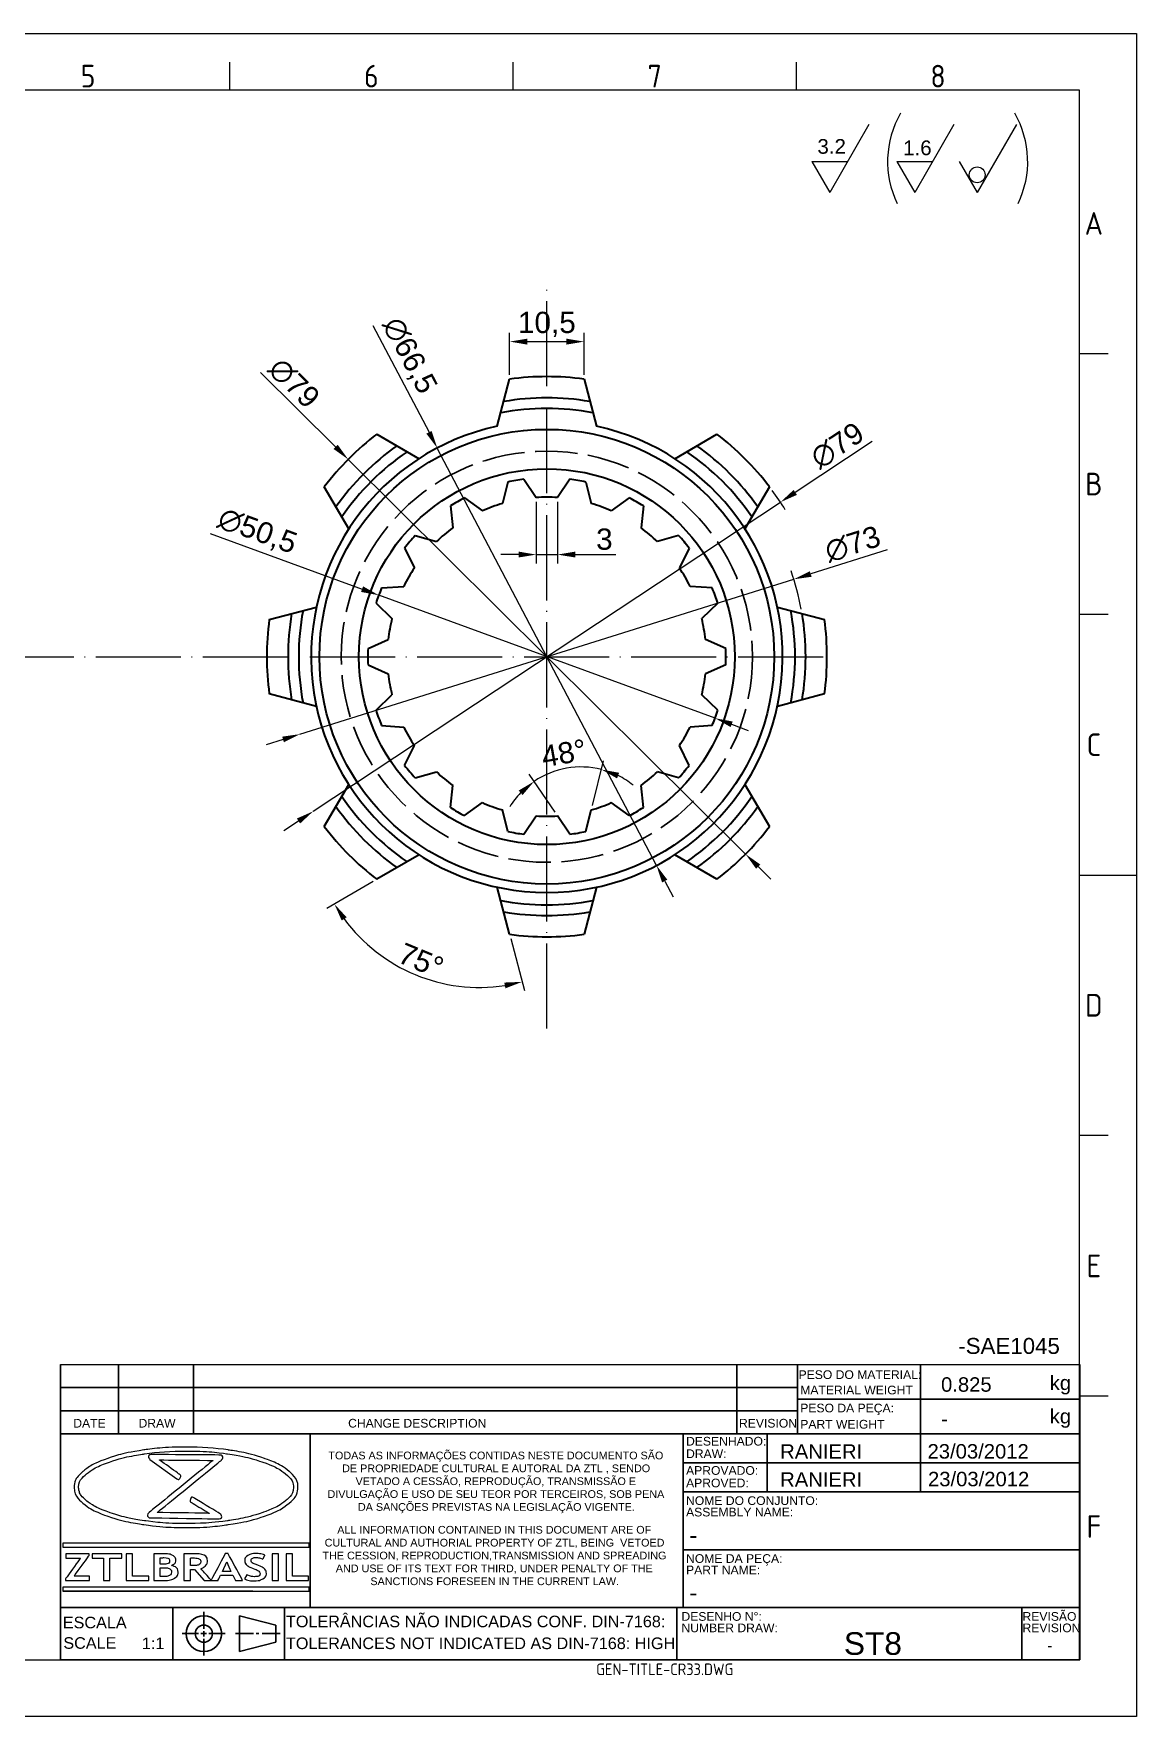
# Model space of a CAD drawing. Header units: millimetres. Extents: x 2490 to 2826, y 1138 to 1375.
# Drawn here: x 2670 to 2825.5, y 1138 to 1375.4 of the extents above; entities that cross this region are included whole.
import ezdxf
from ezdxf.enums import TextEntityAlignment as Align

# ---------------------------------------------------------------- set-up
doc = ezdxf.new("R2010")
doc.units = ezdxf.units.MM
for name, pattern in [('ACAD_ISO02W100', [15, 12, -3]), ('ACAD_ISO04W100', [30, 24, -3, 0, -3]), ('ACAD_ISO05W100', [33, 24, -3, 0, -3, 0, -3])]:
    doc.linetypes.add(name, pattern=pattern)
for name, color, linetype, lineweight in [('AM_0', 7, 'Continuous', 40), ('AM_4', 1, 'ACAD_ISO04W100', 25), ('AM_5', 3, 'Continuous', 25), ('AM_8', 40, 'ACAD_ISO02W100', 35), ('AM_BOR', 2, 'ACAD_ISO05W100', 35)]:
    doc.layers.add(name, color=color, linetype=linetype, lineweight=lineweight)
doc.layers.add('Camada 1', color=7, linetype='Continuous')
doc.styles.add('ACISOTS', font='isocp.shx', dxfattribs={"height": 1})
doc.styles.get("Standard").update_dxf_attribs({"font": 'arial.ttf'})
doc.dimstyles.new('ISO-25', dxfattribs={"dimtxt": 3, "dimasz": 2.5, "dimexe": 1.25, "dimexo": 0.625, "dimtad": 1, "dimtxsty": 'Standard', "dimcen": 2.5, "dimadec": 0, "dimazin": 0, "dimtfac": 1, "dimtmove": 0, "dimatfit": 3, "dimfxl": 1, "dimarcsym": 0})

# ---------------------------------------------------------------- blocks, each defined once
blk = doc.blocks.new('A3 ZTL')
for p, q in [((401.17, 280.82), (19.57, 280.82)), ((401.17, 9.78), (401.17, 280.82)), ((19.57, 9.78), (401.17, 9.78))]:
    blk.add_line(p, q)
at = {"layer": 'AM_BOR', "color": 135, "linetype": 'Continuous', "lineweight": 25}
for p, q in [((0, 290.61), (410.96, 290.61)), ((410.96, 290.61), (410.96, 0)), ((410.96, 0), (0, 0))]:
    blk.add_line(p, q, dxfattribs=at)
at = {"layer": 'AM_BOR', "color": 135, "lineweight": 25}
for p, q in [((254.4, 280.82), (254.4, 285.71)), ((303.33, 280.82), (303.33, 285.71)), ((352.25, 280.82), (352.25, 285.71)), ((406.07, 235.32), (401.17, 235.32)), ((406.07, 190.31), (401.17, 190.31)), ((401.17, 145.3), (410.96, 145.3)), ((406.07, 100.29), (401.17, 100.29)), ((406.07, 55.28), (401.17, 55.28))]:
    blk.add_line(p, q, dxfattribs=at)
at = {"layer": 'AM_BOR', "color": 135, "lineweight": 25, "style": 'ACISOTS'}
for s, p in [('5', (229.94, 283.27)), ('6', (278.86, 283.27)), ('7', (327.79, 283.27)), ('8', (376.71, 283.27)), ('A', (403.62, 257.83)), ('B', (403.62, 212.82)), ('C', (403.62, 167.81)), ('D', (403.62, 122.8)), ('E', (403.62, 77.79)), ('F', (403.62, 32.78))]:
    blk.add_text(s, height=3.91, dxfattribs=at).set_placement(p, align=Align.MIDDLE)
blk = doc.blocks.new('*U14')
at = {"layer": 'AM_0'}
for p, q in [((-7, -3.5), (-5.25, 3.15)), ((5.25, 3.15), (7, -3.5))]:
    blk.add_line(p, q, dxfattribs=at)
for radius, start, end in [(39.5, 82.3621, 97.6379), (36.5, 80.4077, 99.5923), (35, 79.2916, 100.7084)]:
    blk.add_arc((0, -36), radius, start, end, dxfattribs=at)
blk = doc.blocks.new('*U15')
at = {"layer": 'AM_5', "color": 0, "linetype": 'ByBlock', "lineweight": -2, "transparency": 16777216}
blk.add_blockref('*U14', (3102.81, 1300.88), dxfattribs=at)
for p, rotation in [((3077.36, 1290.33), 45.00000000000001), ((3128.27, 1290.33), 315), ((3066.81, 1264.87), 90), ((3138.82, 1264.87), 269.9999999999999), ((3077.36, 1239.42), 135), ((3128.27, 1239.42), 225), ((3102.81, 1228.87), 180)]:
    blk.add_blockref('*U14', p, dxfattribs=dict(at, rotation=rotation))
blk = doc.blocks.new('*D22')
at = {"layer": 'AM_5', "color": 0, "lineweight": -2, "transparency": 16777216}
for p, q in [((2788.25, 1317.83), (2777.4, 1310.65)), ((2709.43, 1265.68), (2775.31, 1309.27)), ((2707.34, 1264.3), (2705.26, 1262.92))]:
    blk.add_line(p, q, dxfattribs=at)
blk.add_arc((2742.37, 1287.47), 39.5, 31.6761, 36.4556, dxfattribs=at)
at = {"layer": 'AM_5', "color": 0, "transparency": 16777216}
for points in [[(2777.17, 1311), (2777.63, 1310.3), (2775.31, 1309.27)], [(2707.11, 1264.65), (2707.57, 1263.95), (2709.43, 1265.68)]]:
    blk.add_solid(points, dxfattribs=at)
at = {"layer": 'Defpoints', "color": 0, "transparency": 16777216}
for p in [(2775.31, 1309.27), (2709.43, 1265.68)]:
    blk.add_point(p, dxfattribs=at)
at = {"layer": 'AM_5', "color": 0, "transparency": 16777216, "insert": (2783.34, 1317.26), "char_height": 3, "attachment_point": 5, "rotation": 33.4893}
blk.add_mtext('∅79', dxfattribs=at)
blk = doc.blocks.new('*D23')
at = {"layer": 'AM_5', "color": 0, "lineweight": -2, "transparency": 16777216}
for p, q in [((2790.38, 1302.53), (2779.58, 1299.15)), ((2707.55, 1276.55), (2777.2, 1298.4)), ((2705.16, 1275.8), (2702.77, 1275.05))]:
    blk.add_line(p, q, dxfattribs=at)
blk.add_arc((2742.37, 1287.47), 36.5, 10.5734, 19.3781, dxfattribs=at)
at = {"layer": 'AM_5', "color": 0, "transparency": 16777216}
for points in [[(2779.46, 1299.54), (2779.71, 1298.75), (2777.2, 1298.4)], [(2705.04, 1276.2), (2705.28, 1275.4), (2707.55, 1276.55)]]:
    blk.add_solid(points, dxfattribs=at)
at = {"layer": 'Defpoints', "color": 0, "transparency": 16777216}
for p in [(2777.2, 1298.4), (2707.55, 1276.55)]:
    blk.add_point(p, dxfattribs=at)
at = {"layer": 'AM_5', "color": 0, "transparency": 16777216, "insert": (2785.5, 1303.35), "char_height": 3, "attachment_point": 5, "rotation": 17.4159}
blk.add_mtext('∅73', dxfattribs=at)
blk = doc.blocks.new('*D35')
at = {"layer": 'AM_5', "color": 0, "lineweight": -2, "transparency": 16777216}
for p, q in [((2694.86, 1304.85), (2716.31, 1297)), ((2766.09, 1278.8), (2718.66, 1296.15)), ((2768.43, 1277.94), (2770.78, 1277.08))]:
    blk.add_line(p, q, dxfattribs=at)
at = {"layer": 'AM_5', "color": 0, "transparency": 16777216}
for points in [[(2716.45, 1297.4), (2716.17, 1296.61), (2718.66, 1296.15)], [(2768.58, 1278.33), (2768.29, 1277.55), (2766.09, 1278.8)]]:
    blk.add_solid(points, dxfattribs=at)
at = {"layer": 'Defpoints', "color": 0, "transparency": 16777216}
for p in [(2718.66, 1296.15), (2766.09, 1278.8)]:
    blk.add_point(p, dxfattribs=at)
at = {"layer": 'AM_5', "color": 0, "transparency": 16777216, "insert": (2701.5, 1305.06), "char_height": 3, "attachment_point": 5, "rotation": 339.914}
blk.add_mtext('∅50,5', dxfattribs=at)
blk = doc.blocks.new('*D36')
at = {"layer": 'AM_5', "color": 0, "lineweight": -2, "transparency": 16777216}
for p, q in [((2702, 1327.58), (2712.58, 1317.08)), ((2770.39, 1259.63), (2714.35, 1315.31)), ((2772.17, 1257.87), (2773.94, 1256.11))]:
    blk.add_line(p, q, dxfattribs=at)
at = {"layer": 'AM_5', "color": 0, "transparency": 16777216}
for points in [[(2712.87, 1317.37), (2712.28, 1316.78), (2714.35, 1315.31)], [(2772.46, 1258.17), (2771.87, 1257.58), (2770.39, 1259.63)]]:
    blk.add_solid(points, dxfattribs=at)
at = {"layer": 'Defpoints', "color": 0, "transparency": 16777216}
for p in [(2714.35, 1315.31), (2770.39, 1259.63)]:
    blk.add_point(p, dxfattribs=at)
at = {"layer": 'AM_5', "color": 0, "transparency": 16777216, "insert": (2706.71, 1326.06), "char_height": 3, "attachment_point": 5, "rotation": 315.1869}
blk.add_mtext('∅79', dxfattribs=at)
blk = doc.blocks.new('*D37')
at = {"layer": 'AM_5', "color": 0, "lineweight": -2, "transparency": 16777216}
for p, q in [((2717.84, 1334.2), (2725.75, 1319.13)), ((2757.83, 1258.04), (2726.91, 1316.91)), ((2758.99, 1255.82), (2760.16, 1253.61))]:
    blk.add_line(p, q, dxfattribs=at)
at = {"layer": 'AM_5', "color": 0, "transparency": 16777216}
for points in [[(2726.12, 1319.32), (2725.38, 1318.93), (2726.91, 1316.91)], [(2759.36, 1256.02), (2758.62, 1255.63), (2757.83, 1258.04)]]:
    blk.add_solid(points, dxfattribs=at)
at = {"layer": 'Defpoints', "color": 0, "transparency": 16777216}
for p in [(2726.91, 1316.91), (2757.83, 1258.04)]:
    blk.add_point(p, dxfattribs=at)
at = {"layer": 'AM_5', "color": 0, "transparency": 16777216, "insert": (2722.9, 1329.89), "char_height": 3, "attachment_point": 5, "rotation": 297.7048}
blk.add_mtext('∅66,5', dxfattribs=at)
blk = doc.blocks.new('*D38')
at = {"layer": 'AM_5', "color": 0, "lineweight": -2, "transparency": 16777216}
for p, q in [((2737.12, 1327.25), (2737.12, 1333.17)), ((2739.62, 1331.92), (2745.12, 1331.92)), ((2747.62, 1327.25), (2747.62, 1333.17))]:
    blk.add_line(p, q, dxfattribs=at)
at = {"layer": 'AM_5', "color": 0, "transparency": 16777216}
for points in [[(2739.62, 1332.34), (2739.62, 1331.5), (2737.12, 1331.92)], [(2745.12, 1332.34), (2745.12, 1331.5), (2747.62, 1331.92)]]:
    blk.add_solid(points, dxfattribs=at)
at = {"layer": 'Defpoints', "color": 0, "transparency": 16777216}
for p in [(2747.62, 1331.92), (2737.12, 1326.62), (2747.62, 1326.62)]:
    blk.add_point(p, dxfattribs=at)
at = {"layer": 'AM_5', "color": 0, "transparency": 16777216, "insert": (2742.37, 1334.35), "char_height": 3, "attachment_point": 5}
blk.add_mtext('10,5', dxfattribs=at)
blk = doc.blocks.new('*D39')
at = {"layer": 'AM_5', "color": 0, "lineweight": -2, "transparency": 16777216}
for p, q in [((2740.87, 1309.3), (2740.87, 1300.63)), ((2743.87, 1309.3), (2743.87, 1300.63)), ((2738.37, 1301.88), (2735.87, 1301.88)), ((2740.87, 1301.88), (2743.87, 1301.88)), ((2746.37, 1301.88), (2752.09, 1301.88))]:
    blk.add_line(p, q, dxfattribs=at)
at = {"layer": 'AM_5', "color": 0, "transparency": 16777216}
for points in [[(2738.37, 1302.3), (2738.37, 1301.47), (2740.87, 1301.88)], [(2746.37, 1302.3), (2746.37, 1301.47), (2743.87, 1301.88)]]:
    blk.add_solid(points, dxfattribs=at)
at = {"layer": 'Defpoints', "color": 0, "transparency": 16777216}
for p in [(2740.87, 1309.92), (2743.87, 1309.92), (2743.87, 1301.88)]:
    blk.add_point(p, dxfattribs=at)
at = {"layer": 'AM_5', "color": 0, "transparency": 16777216, "insert": (2750.48, 1304.04), "char_height": 3, "attachment_point": 5}
blk.add_mtext('3', dxfattribs=at)
blk = doc.blocks.new('*D40')
at = {"layer": 'AM_5', "color": 0, "lineweight": -2, "transparency": 16777216}
for p, q in [((2748.79, 1266.47), (2750.37, 1272.78)), ((2743.52, 1265.54), (2739.88, 1270.93))]:
    blk.add_line(p, q, dxfattribs=at)
for start, end in [(75.9543, 124.0457), (51.6677, 63.811), (136.189, 148.3323)]:
    blk.add_arc((2747.2, 1260.1), 11.82, start, end, dxfattribs=at)
at = {"layer": 'AM_5', "color": 0, "transparency": 16777216}
for points in [[(2738.4, 1268.6), (2738.94, 1267.96), (2740.58, 1269.89)], [(2752.27, 1270.31), (2752.56, 1271.1), (2750.07, 1271.56)]]:
    blk.add_solid(points, dxfattribs=at)
at = {"layer": 'Defpoints', "color": 0, "transparency": 16777216}
for p in [(2746.79, 1271.91), (2748.64, 1265.86), (2743.87, 1265.02), (2747.88, 1262.83), (2745.62, 1262.43)]:
    blk.add_point(p, dxfattribs=at)
at = {"layer": 'AM_5', "color": 0, "transparency": 16777216, "insert": (2744.77, 1273.86), "char_height": 3, "attachment_point": 5, "rotation": 10}
blk.add_mtext('48°', dxfattribs=at)
blk = doc.blocks.new('*D41')
at = {"layer": 'AM_5', "color": 0, "lineweight": -2, "transparency": 16777216}
for p, q in [((2717.86, 1255.76), (2711.33, 1251.95)), ((2737.28, 1247.72), (2739.21, 1240.41))]:
    blk.add_line(p, q, dxfattribs=at)
blk.add_arc((2732.86, 1264.51), 23.68, 216.2983, 278.7017, dxfattribs=at)
at = {"layer": 'AM_5', "color": 0, "transparency": 16777216}
for points in [[(2713.43, 1250.26), (2714.13, 1250.72), (2712.41, 1252.58)], [(2736.36, 1241.51), (2736.53, 1240.7), (2738.89, 1241.61)]]:
    blk.add_solid(points, dxfattribs=at)
at = {"layer": 'Defpoints', "color": 0, "transparency": 16777216}
for p in [(2724.34, 1259.54), (2718.4, 1256.08), (2735.37, 1254.97), (2737.12, 1248.32), (2719.31, 1245.1)]:
    blk.add_point(p, dxfattribs=at)
at = {"layer": 'AM_5', "color": 0, "transparency": 16777216, "insert": (2724.62, 1244.62), "char_height": 3, "attachment_point": 5, "rotation": 337.5}
blk.add_mtext('75°', dxfattribs=at)

msp = doc.modelspace()

# ---------------------------------------------------------------- linework, layer by layer
at = {"linetype": 'Continuous'}
msp.add_line((2673.768, 1187.653), (2817.516, 1187.653), dxfattribs=at)
at = {"layer": 'AM_0'}
for p, q in [((2736.862, 1312.115), (2736.104, 1309.083)), ((2739.122, 1312.514), (2740.872, 1309.924)), ((2745.622, 1312.514), (2743.872, 1309.924)), ((2747.882, 1312.115), (2748.641, 1309.083)), ((2728.767, 1308.744), (2729.091, 1305.635)), ((2730.754, 1309.892), (2733.284, 1308.057)), ((2753.99, 1309.892), (2751.46, 1308.057)), ((2755.978, 1308.744), (2755.654, 1305.635)), ((2723.787, 1304.566), (2726.793, 1303.707)), ((2760.957, 1304.566), (2757.952, 1303.707)), ((2722.312, 1302.808), (2723.68, 1299.998)), ((2762.433, 1302.808), (2761.065, 1299.998)), ((2719.062, 1297.179), (2722.18, 1297.4)), ((2765.683, 1297.179), (2762.565, 1297.4)), ((2718.277, 1295.022), (2720.524, 1292.849)), ((2766.468, 1295.022), (2764.221, 1292.849)), ((2717.148, 1288.621), (2720.003, 1289.895)), ((2767.596, 1288.621), (2764.742, 1289.895)), ((2717.148, 1286.326), (2720.003, 1285.052)), ((2767.596, 1286.326), (2764.742, 1285.052)), ((2718.277, 1279.925), (2720.524, 1282.098)), ((2766.468, 1279.925), (2764.221, 1282.098)), ((2719.062, 1277.768), (2722.18, 1277.548)), ((2765.683, 1277.768), (2762.565, 1277.548)), ((2722.312, 1272.139), (2723.68, 1274.95)), ((2762.433, 1272.139), (2761.065, 1274.95)), ((2723.787, 1270.381), (2726.793, 1271.24)), ((2760.957, 1270.381), (2757.952, 1271.24)), ((2728.767, 1266.203), (2729.091, 1269.312)), ((2755.978, 1266.203), (2755.654, 1269.312)), ((2730.754, 1265.055), (2733.284, 1266.891)), ((2736.862, 1262.832), (2736.104, 1265.865)), ((2747.882, 1262.832), (2748.641, 1265.865)), ((2753.99, 1265.055), (2751.46, 1266.891)), ((2739.122, 1262.434), (2740.872, 1265.024)), ((2745.622, 1262.434), (2743.872, 1265.024))]:
    msp.add_line(p, q, dxfattribs=at)
for radius in [32.071, 26.5]:
    msp.add_circle((2742.372, 1287.474), radius, dxfattribs=at)
for radius, start, end in [(33.25, 102.1532, 77.8468), (25.25, 97.39522, 102.60478), (25.25, 77.39522, 82.60478), (25.25, 117.39522, 122.60478), (22.5, 106.17745, 113.82255), (22.5, 86.17745, 93.82255), (22.5, 66.17745, 73.82255), (25.25, 57.39522, 62.60478), (22.5, 126.17745, 133.82255), (22.5, 46.17745, 53.82255), (25.25, 137.39522, 142.60478), (25.25, 37.39522, 42.60478), (22.5, 146.17745, 153.82255), (22.5, 26.17745, 33.82255), (25.25, 157.39522, 162.60478), (25.25, 17.39522, 22.60478), (22.5, 166.17745, 173.82255), (22.5, 6.17745, 13.82255), (25.25, 177.39522, 182.60478), (25.25, 357.39522, 2.60478), (22.5, 186.17745, 193.82255), (22.5, 346.17745, 353.82255), (25.25, 197.39522, 202.60478), (25.25, 337.39522, 342.60478), (22.5, 206.17745, 213.82255), (22.5, 326.17745, 333.82255), (25.25, 217.39522, 222.60478), (22.5, 226.17745, 233.82255), (22.5, 306.17745, 313.82255), (25.25, 317.39522, 322.60478), (25.25, 237.39522, 242.60478), (22.5, 246.17745, 253.82255), (22.5, 286.17745, 293.82255), (25.25, 297.39522, 302.60478), (25.25, 257.39522, 262.60478), (22.5, 266.17745, 273.82255), (25.25, 277.39522, 282.60478)]:
    msp.add_arc((2742.372, 1287.474), radius, start, end, dxfattribs=at)
at = {"layer": 'AM_4', "ltscale": 0.5}
for p, q in [((2742.372, 1235.026), (2742.372, 1339.921)), ((2542.856, 1287.474), (2782.048, 1287.474))]:
    msp.add_line(p, q, dxfattribs=at)
at = {"layer": 'AM_5'}
for p, q in [((2787.797, 1362.554), (2782.264, 1352.971)), ((2799.779, 1362.554), (2794.247, 1352.971)), ((2808.59, 1362.554), (2803.057, 1352.971)), ((2779.749, 1357.327), (2784.779, 1357.327)), ((2779.749, 1357.327), (2782.264, 1352.971)), ((2791.732, 1357.327), (2796.761, 1357.327)), ((2791.732, 1357.327), (2794.247, 1352.971)), ((2800.542, 1357.327), (2803.057, 1352.971))]:
    msp.add_line(p, q, dxfattribs=at)
msp.add_circle((2803.067, 1355.439), 1.115, dxfattribs=at)
for centre, start, end in [((2803.967, 1357.318), 149.81687, 205.95777), ((2796.645, 1357.318), 334.04223, 30.18313)]:
    msp.add_arc(centre, 13.544, start, end, dxfattribs=at)
at = {"layer": 'AM_8', "color": 0, "linetype": 'Continuous'}
for p, q in [((2673.768, 1187.653), (2673.768, 1145.999)), ((2681.935, 1187.653), (2681.935, 1177.852)), ((2692.553, 1187.653), (2692.553, 1177.852)), ((2769.15, 1187.653), (2769.15, 1177.852)), ((2777.697, 1177.852), (2777.697, 1187.653)), ((2795.055, 1187.653), (2795.055, 1182.753)), ((2817.516, 1145.999), (2817.516, 1187.653)), ((2777.697, 1184.386), (2673.768, 1184.386)), ((2777.697, 1182.753), (2817.516, 1182.753)), ((2795.055, 1182.753), (2795.055, 1177.852)), ((2673.768, 1181.119), (2777.697, 1181.119)), ((2673.768, 1177.852), (2760.343, 1177.852)), ((2709.008, 1177.852), (2709.008, 1153.35)), ((2760.343, 1177.852), (2817.516, 1177.852)), ((2761.59, 1177.852), (2761.59, 1162.334)), ((2773.45, 1177.852), (2773.45, 1169.685)), ((2795.055, 1177.852), (2795.055, 1169.685)), ((2761.59, 1173.768), (2817.516, 1173.768)), ((2761.59, 1169.685), (2817.516, 1169.685)), ((2761.59, 1162.334), (2761.59, 1153.35)), ((2761.59, 1161.517), (2817.516, 1161.517)), ((2674.125, 1155.646), (2700.882, 1155.646)), ((2760.343, 1153.35), (2673.768, 1153.35)), ((2710, 1153.35), (2673.768, 1153.35)), ((2689.641, 1153.35), (2689.641, 1145.999)), ((2693.993, 1152.76), (2693.993, 1150.336)), ((2704.146, 1150.886), (2699.008, 1152.188)), ((2699.008, 1152.188), (2699.008, 1147.16)), ((2705.369, 1153.35), (2705.369, 1145.999)), ((2760.343, 1153.35), (2809.348, 1153.35)), ((2760.683, 1145.999), (2760.683, 1153.35)), ((2817.516, 1153.35), (2809.348, 1153.35)), ((2809.348, 1153.35), (2809.348, 1145.999)), ((2690.922, 1149.674), (2693.227, 1149.674)), ((2693.577, 1149.674), (2694.389, 1149.674)), ((2693.993, 1150), (2693.993, 1149.276)), ((2693.993, 1148.951), (2693.993, 1146.588)), ((2694.701, 1149.674), (2696.992, 1149.674)), ((2698.448, 1149.674), (2700.975, 1149.674)), ((2701.363, 1149.674), (2701.77, 1149.674)), ((2702.24, 1149.674), (2704.742, 1149.674)), ((2704.146, 1150.886), (2704.146, 1148.463)), ((2704.146, 1148.463), (2699.008, 1147.16)), ((2673.768, 1145.999), (2817.516, 1145.999))]:
    msp.add_line(p, q, dxfattribs=at)
at = {"layer": 'AM_8', "ltscale": 0.5}
msp.add_circle((2742.372, 1287.474), 29, dxfattribs=at)
at = {"layer": 'AM_8', "color": 0, "linetype": 'Continuous'}
for radius in [2.514, 1.212]:
    msp.add_circle((2693.993, 1149.674), radius, dxfattribs=at)
at = {"layer": 'Camada 1'}
for points, knots in [([(2691.485, 1175.995), (2693.592, 1175.995), (2695.605, 1175.848), (2697.445, 1175.581), (2697.445, 1175.581), (2699.357, 1175.303), (2701.081, 1174.896), (2702.527, 1174.391), (2702.527, 1174.391), (2704.012, 1173.873), (2705.21, 1173.248), (2706.029, 1172.548), (2706.029, 1172.548), (2706.826, 1171.867), (2707.267, 1171.113), (2707.267, 1170.316), (2707.267, 1170.316), (2707.267, 1169.519), (2706.826, 1168.766), (2706.029, 1168.084), (2706.029, 1168.084), (2705.21, 1167.385), (2704.012, 1166.759), (2702.527, 1166.241), (2702.527, 1166.241), (2701.081, 1165.736), (2699.357, 1165.329), (2697.445, 1165.052), (2697.445, 1165.052), (2695.605, 1164.784), (2693.592, 1164.637), (2691.485, 1164.637), (2691.485, 1164.637), (2689.377, 1164.637), (2687.364, 1164.784), (2685.524, 1165.052), (2685.524, 1165.052), (2683.612, 1165.329), (2681.888, 1165.736), (2680.442, 1166.241), (2680.442, 1166.241), (2678.957, 1166.759), (2677.759, 1167.385), (2676.94, 1168.084), (2676.94, 1168.084), (2676.143, 1168.766), (2675.702, 1169.519), (2675.702, 1170.316), (2675.702, 1170.316), (2675.702, 1171.113), (2676.143, 1171.867), (2676.94, 1172.548), (2676.94, 1172.548), (2677.759, 1173.248), (2678.957, 1173.873), (2680.442, 1174.391), (2680.442, 1174.391), (2681.888, 1174.896), (2683.612, 1175.303), (2685.524, 1175.581), (2685.524, 1175.581), (2687.364, 1175.848), (2689.377, 1175.995), (2691.485, 1175.995)], [0, 0, 0, 0, 0.0588235, 0.0588235, 0.0588235, 0.0882353, 0.1176471, 0.1176471, 0.1176471, 0.1470588, 0.1764706, 0.1764706, 0.1764706, 0.2058824, 0.2352941, 0.2352941, 0.2352941, 0.2647059, 0.2941176, 0.2941176, 0.2941176, 0.3235294, 0.3529412, 0.3529412, 0.3529412, 0.3823529, 0.4117647, 0.4117647, 0.4117647, 0.4411765, 0.4705882, 0.4705882, 0.4705882, 0.5, 0.5294118, 0.5294118, 0.5294118, 0.5588235, 0.5882353, 0.5882353, 0.5882353, 0.6176471, 0.6470588, 0.6470588, 0.6470588, 0.6764706, 0.7058824, 0.7058824, 0.7058824, 0.7352941, 0.7647059, 0.7647059, 0.7647059, 0.7941176, 0.8235294, 0.8235294, 0.8235294, 0.8529412, 0.8823529, 0.8823529, 0.8823529, 0.9411765, 1, 1, 1, 1]), ([(2691.485, 1175.435), (2689.414, 1175.435), (2687.439, 1175.291), (2685.638, 1175.03), (2685.638, 1175.03), (2683.766, 1174.759), (2682.081, 1174.362), (2680.672, 1173.87), (2680.672, 1173.87), (2679.301, 1173.392), (2678.196, 1172.827), (2677.443, 1172.205), (2677.443, 1172.205), (2676.729, 1171.616), (2676.334, 1170.977), (2676.334, 1170.316), (2676.334, 1170.316), (2676.334, 1169.655), (2676.729, 1169.017), (2677.443, 1168.427), (2677.443, 1168.427), (2678.196, 1167.806), (2679.301, 1167.241), (2680.672, 1166.762), (2680.672, 1166.762), (2682.081, 1166.27), (2683.766, 1165.873), (2685.638, 1165.602), (2685.638, 1165.602), (2687.439, 1165.341), (2689.414, 1165.197), (2691.485, 1165.197), (2691.485, 1165.197), (2693.555, 1165.197), (2695.53, 1165.341), (2697.331, 1165.602), (2697.331, 1165.602), (2699.203, 1165.873), (2700.888, 1166.27), (2702.297, 1166.762), (2702.297, 1166.762), (2703.668, 1167.241), (2704.773, 1167.806), (2705.526, 1168.427), (2705.526, 1168.427), (2706.24, 1169.017), (2706.635, 1169.655), (2706.635, 1170.316), (2706.635, 1170.316), (2706.635, 1170.977), (2706.24, 1171.616), (2705.526, 1172.205), (2705.526, 1172.205), (2704.773, 1172.827), (2703.668, 1173.392), (2702.297, 1173.87), (2702.297, 1173.87), (2700.888, 1174.362), (2699.203, 1174.759), (2697.331, 1175.03), (2697.331, 1175.03), (2695.53, 1175.291), (2693.555, 1175.435), (2691.485, 1175.435)], [0, 0, 0, 0, 0.0588235, 0.0588235, 0.0588235, 0.0882353, 0.1176471, 0.1176471, 0.1176471, 0.1470588, 0.1764706, 0.1764706, 0.1764706, 0.2058824, 0.2352941, 0.2352941, 0.2352941, 0.2647059, 0.2941176, 0.2941176, 0.2941176, 0.3235294, 0.3529412, 0.3529412, 0.3529412, 0.3823529, 0.4117647, 0.4117647, 0.4117647, 0.4411765, 0.4705882, 0.4705882, 0.4705882, 0.5, 0.5294118, 0.5294118, 0.5294118, 0.5588235, 0.5882353, 0.5882353, 0.5882353, 0.6176471, 0.6470588, 0.6470588, 0.6470588, 0.6764706, 0.7058824, 0.7058824, 0.7058824, 0.7352941, 0.7647059, 0.7647059, 0.7647059, 0.7941176, 0.8235294, 0.8235294, 0.8235294, 0.8529412, 0.8823529, 0.8823529, 0.8823529, 0.9411765, 1, 1, 1, 1]), ([(2690.172, 1171.525), (2690.172, 1171.525), (2686.391, 1174.235), (2686.391, 1174.235), (2686.391, 1174.235), (2686.109, 1174.437), (2686.223, 1174.949), (2686.555, 1174.946), (2686.555, 1174.946), (2686.555, 1174.946), (2696.32, 1174.867), (2696.32, 1174.867), (2696.32, 1174.867), (2696.641, 1174.865), (2696.76, 1174.381), (2696.498, 1174.168), (2696.498, 1174.168), (2696.498, 1174.168), (2687.407, 1166.762), (2687.407, 1166.762), (2687.407, 1166.762), (2687.407, 1166.762), (2694.775, 1166.643), (2694.775, 1166.643), (2694.775, 1166.643), (2694.775, 1166.643), (2692.297, 1168.136), (2692.297, 1168.136), (2692.297, 1168.136), (2692.134, 1168.235), (2691.971, 1168.333), (2692.113, 1168.673), (2692.113, 1168.673), (2692.255, 1169.014), (2692.418, 1168.916), (2692.581, 1168.818), (2692.581, 1168.818), (2692.581, 1168.818), (2696.297, 1166.579), (2696.297, 1166.579), (2696.297, 1166.579), (2696.601, 1166.396), (2696.493, 1165.851), (2696.151, 1165.856), (2696.151, 1165.856), (2696.151, 1165.856), (2686.386, 1166.013), (2686.386, 1166.013), (2686.386, 1166.013), (2686.066, 1166.018), (2685.949, 1166.5), (2686.21, 1166.712), (2686.21, 1166.712), (2686.21, 1166.712), (2695.291, 1174.111), (2695.291, 1174.111), (2695.291, 1174.111), (2695.291, 1174.111), (2687.723, 1174.172), (2687.723, 1174.172), (2687.723, 1174.172), (2687.723, 1174.172), (2690.498, 1172.183), (2690.498, 1172.183), (2690.498, 1172.183), (2690.653, 1172.072), (2690.808, 1171.961), (2690.644, 1171.632), (2690.644, 1171.632), (2690.481, 1171.304), (2690.327, 1171.415), (2690.172, 1171.525)], [0, 0, 0, 0, 0.0526316, 0.0526316, 0.0526316, 0.0789474, 0.1052632, 0.1052632, 0.1052632, 0.1315789, 0.1578947, 0.1578947, 0.1578947, 0.1842105, 0.2105263, 0.2105263, 0.2105263, 0.2368421, 0.2631579, 0.2631579, 0.2631579, 0.2894737, 0.3157895, 0.3157895, 0.3157895, 0.3421053, 0.3684211, 0.3684211, 0.3684211, 0.3947368, 0.4210526, 0.4210526, 0.4210526, 0.4473684, 0.4736842, 0.4736842, 0.4736842, 0.5, 0.5263158, 0.5263158, 0.5263158, 0.5526316, 0.5789474, 0.5789474, 0.5789474, 0.6052632, 0.6315789, 0.6315789, 0.6315789, 0.6578947, 0.6842105, 0.6842105, 0.6842105, 0.7105263, 0.7368421, 0.7368421, 0.7368421, 0.7631579, 0.7894737, 0.7894737, 0.7894737, 0.8157895, 0.8421053, 0.8421053, 0.8421053, 0.8684211, 0.8947368, 0.8947368, 0.8947368, 0.9473684, 1, 1, 1, 1]), ([(2674.193, 1162.445), (2674.193, 1162.445), (2708.776, 1162.445), (2708.776, 1162.445), (2708.776, 1162.445), (2708.776, 1162.445), (2708.844, 1162.445), (2708.844, 1162.445), (2708.844, 1162.445), (2708.844, 1162.445), (2708.844, 1162.377), (2708.844, 1162.377), (2708.844, 1162.377), (2708.844, 1162.377), (2708.844, 1161.928), (2708.844, 1161.928), (2708.844, 1161.928), (2708.844, 1161.928), (2708.844, 1161.86), (2708.844, 1161.86), (2708.844, 1161.86), (2708.844, 1161.86), (2708.776, 1161.86), (2708.776, 1161.86), (2708.776, 1161.86), (2708.776, 1161.86), (2674.193, 1161.86), (2674.193, 1161.86), (2674.193, 1161.86), (2674.193, 1161.86), (2674.125, 1161.86), (2674.125, 1161.86), (2674.125, 1161.86), (2674.125, 1161.86), (2674.125, 1161.928), (2674.125, 1161.928), (2674.125, 1161.928), (2674.125, 1161.928), (2674.125, 1162.377), (2674.125, 1162.377), (2674.125, 1162.377), (2674.125, 1162.377), (2674.125, 1162.445), (2674.125, 1162.445), (2674.125, 1162.445), (2674.125, 1162.445), (2674.193, 1162.445), (2674.193, 1162.445)], [0, 0, 0, 0, 0.0769231, 0.0769231, 0.0769231, 0.1153846, 0.1538462, 0.1538462, 0.1538462, 0.1923077, 0.2307692, 0.2307692, 0.2307692, 0.2692308, 0.3076923, 0.3076923, 0.3076923, 0.3461538, 0.3846154, 0.3846154, 0.3846154, 0.4230769, 0.4615385, 0.4615385, 0.4615385, 0.5, 0.5384615, 0.5384615, 0.5384615, 0.5769231, 0.6153846, 0.6153846, 0.6153846, 0.6538462, 0.6923077, 0.6923077, 0.6923077, 0.7307692, 0.7692308, 0.7692308, 0.7692308, 0.8076923, 0.8461538, 0.8461538, 0.8461538, 0.9230769, 1, 1, 1, 1]), ([(2674.469, 1157.182), (2674.469, 1157.182), (2674.469, 1157.396), (2674.469, 1157.396), (2674.469, 1157.396), (2674.469, 1157.396), (2676.585, 1160.322), (2676.585, 1160.322), (2676.585, 1160.322), (2676.585, 1160.322), (2674.505, 1160.322), (2674.505, 1160.322), (2674.505, 1160.322), (2674.505, 1160.322), (2674.505, 1160.909), (2674.505, 1160.909), (2674.505, 1160.909), (2674.505, 1160.909), (2677.811, 1160.909), (2677.811, 1160.909), (2677.811, 1160.909), (2677.811, 1160.909), (2677.811, 1160.696), (2677.811, 1160.696), (2677.811, 1160.696), (2677.811, 1160.696), (2675.689, 1157.77), (2675.689, 1157.77), (2675.689, 1157.77), (2675.689, 1157.77), (2677.887, 1157.77), (2677.887, 1157.77), (2677.887, 1157.77), (2677.887, 1157.77), (2677.887, 1157.182), (2677.887, 1157.182), (2677.887, 1157.182), (2677.887, 1157.182), (2674.469, 1157.182), (2674.469, 1157.182)], [0, 0, 0, 0, 0.0909091, 0.0909091, 0.0909091, 0.1363636, 0.1818182, 0.1818182, 0.1818182, 0.2272727, 0.2727273, 0.2727273, 0.2727273, 0.3181818, 0.3636364, 0.3636364, 0.3636364, 0.4090909, 0.4545455, 0.4545455, 0.4545455, 0.5, 0.5454545, 0.5454545, 0.5454545, 0.5909091, 0.6363636, 0.6363636, 0.6363636, 0.6818182, 0.7272727, 0.7272727, 0.7272727, 0.7727273, 0.8181818, 0.8181818, 0.8181818, 0.9090909, 1, 1, 1, 1]), ([(2680.747, 1160.322), (2680.747, 1160.322), (2680.747, 1157.182), (2680.747, 1157.182), (2680.747, 1157.182), (2680.747, 1157.182), (2679.847, 1157.182), (2679.847, 1157.182), (2679.847, 1157.182), (2679.847, 1157.182), (2679.847, 1160.322), (2679.847, 1160.322), (2679.847, 1160.322), (2679.847, 1160.322), (2678.233, 1160.322), (2678.233, 1160.322), (2678.233, 1160.322), (2678.233, 1160.322), (2678.233, 1160.909), (2678.233, 1160.909), (2678.233, 1160.909), (2678.233, 1160.909), (2682.432, 1160.909), (2682.432, 1160.909), (2682.432, 1160.909), (2682.432, 1160.909), (2682.432, 1160.322), (2682.432, 1160.322), (2682.432, 1160.322), (2682.432, 1160.322), (2680.747, 1160.322), (2680.747, 1160.322)], [0, 0, 0, 0, 0.1111111, 0.1111111, 0.1111111, 0.1666667, 0.2222222, 0.2222222, 0.2222222, 0.2777778, 0.3333333, 0.3333333, 0.3333333, 0.3888889, 0.4444444, 0.4444444, 0.4444444, 0.5, 0.5555556, 0.5555556, 0.5555556, 0.6111111, 0.6666667, 0.6666667, 0.6666667, 0.7222222, 0.7777778, 0.7777778, 0.7777778, 0.8888889, 1, 1, 1, 1]), ([(2683.021, 1157.182), (2683.021, 1157.182), (2683.021, 1160.909), (2683.021, 1160.909), (2683.021, 1160.909), (2683.021, 1160.909), (2683.921, 1160.909), (2683.921, 1160.909), (2683.921, 1160.909), (2683.921, 1160.909), (2683.921, 1157.77), (2683.921, 1157.77), (2683.921, 1157.77), (2683.921, 1157.77), (2686.214, 1157.77), (2686.214, 1157.77), (2686.214, 1157.77), (2686.214, 1157.77), (2686.214, 1157.182), (2686.214, 1157.182), (2686.214, 1157.182), (2686.214, 1157.182), (2683.021, 1157.182), (2683.021, 1157.182)], [0, 0, 0, 0, 0.1428571, 0.1428571, 0.1428571, 0.2142857, 0.2857143, 0.2857143, 0.2857143, 0.3571429, 0.4285714, 0.4285714, 0.4285714, 0.5, 0.5714286, 0.5714286, 0.5714286, 0.6428571, 0.7142857, 0.7142857, 0.7142857, 0.8571429, 1, 1, 1, 1]), ([(2688.492, 1157.182), (2688.492, 1157.182), (2686.94, 1157.182), (2686.94, 1157.182), (2686.94, 1157.182), (2686.94, 1157.182), (2686.94, 1160.907), (2686.94, 1160.907), (2686.94, 1160.907), (2687.624, 1160.93), (2688.103, 1160.942), (2688.377, 1160.942), (2688.377, 1160.942), (2688.904, 1160.942), (2689.315, 1160.86), (2689.612, 1160.694), (2689.612, 1160.694), (2689.909, 1160.529), (2690.056, 1160.293), (2690.056, 1159.986), (2690.056, 1159.986), (2690.056, 1159.691), (2689.844, 1159.457), (2689.419, 1159.286), (2689.419, 1159.286), (2690.049, 1159.125), (2690.365, 1158.792), (2690.365, 1158.289), (2690.365, 1158.289), (2690.365, 1157.95), (2690.19, 1157.681), (2689.842, 1157.481), (2689.842, 1157.481), (2689.494, 1157.282), (2689.044, 1157.182), (2688.492, 1157.182)], [0, 0, 0, 0, 0.1, 0.1, 0.1, 0.15, 0.2, 0.2, 0.2, 0.25, 0.3, 0.3, 0.3, 0.35, 0.4, 0.4, 0.4, 0.45, 0.5, 0.5, 0.5, 0.55, 0.6, 0.6, 0.6, 0.65, 0.7, 0.7, 0.7, 0.75, 0.8, 0.8, 0.8, 0.9, 1, 1, 1, 1]), ([(2694.02, 1157.182), (2694.02, 1157.182), (2692.667, 1158.721), (2692.667, 1158.721), (2692.667, 1158.721), (2692.531, 1158.723), (2692.341, 1158.729), (2692.095, 1158.739), (2692.095, 1158.739), (2692.095, 1158.739), (2692.095, 1157.182), (2692.095, 1157.182), (2692.095, 1157.182), (2692.095, 1157.182), (2691.16, 1157.182), (2691.16, 1157.182), (2691.16, 1157.182), (2691.16, 1157.182), (2691.16, 1160.909), (2691.16, 1160.909), (2691.16, 1160.909), (2691.211, 1160.909), (2691.406, 1160.916), (2691.746, 1160.929), (2691.746, 1160.929), (2692.085, 1160.942), (2692.358, 1160.948), (2692.566, 1160.948), (2692.566, 1160.948), (2693.855, 1160.948), (2694.499, 1160.581), (2694.499, 1159.848), (2694.499, 1159.848), (2694.499, 1159.628), (2694.409, 1159.427), (2694.232, 1159.246), (2694.232, 1159.246), (2694.054, 1159.064), (2693.83, 1158.936), (2693.56, 1158.862), (2693.56, 1158.862), (2693.56, 1158.862), (2695.059, 1157.182), (2695.059, 1157.182), (2695.059, 1157.182), (2695.059, 1157.182), (2694.02, 1157.182), (2694.02, 1157.182)], [0, 0, 0, 0, 0.0769231, 0.0769231, 0.0769231, 0.1153846, 0.1538462, 0.1538462, 0.1538462, 0.1923077, 0.2307692, 0.2307692, 0.2307692, 0.2692308, 0.3076923, 0.3076923, 0.3076923, 0.3461538, 0.3846154, 0.3846154, 0.3846154, 0.4230769, 0.4615385, 0.4615385, 0.4615385, 0.5, 0.5384615, 0.5384615, 0.5384615, 0.5769231, 0.6153846, 0.6153846, 0.6153846, 0.6538462, 0.6923077, 0.6923077, 0.6923077, 0.7307692, 0.7692308, 0.7692308, 0.7692308, 0.8076923, 0.8461538, 0.8461538, 0.8461538, 0.9230769, 1, 1, 1, 1]), ([(2698.452, 1157.182), (2698.452, 1157.182), (2698.082, 1157.938), (2698.082, 1157.938), (2698.082, 1157.938), (2698.082, 1157.938), (2696.344, 1157.938), (2696.344, 1157.938), (2696.344, 1157.938), (2696.344, 1157.938), (2695.99, 1157.182), (2695.99, 1157.182), (2695.99, 1157.182), (2695.99, 1157.182), (2694.99, 1157.182), (2694.99, 1157.182), (2694.99, 1157.182), (2694.99, 1157.182), (2697.012, 1160.961), (2697.012, 1160.961), (2697.012, 1160.961), (2697.012, 1160.961), (2697.407, 1160.961), (2697.407, 1160.961), (2697.407, 1160.961), (2697.407, 1160.961), (2699.446, 1157.182), (2699.446, 1157.182), (2699.446, 1157.182), (2699.446, 1157.182), (2698.452, 1157.182), (2698.452, 1157.182)], [0, 0, 0, 0, 0.1111111, 0.1111111, 0.1111111, 0.1666667, 0.2222222, 0.2222222, 0.2222222, 0.2777778, 0.3333333, 0.3333333, 0.3333333, 0.3888889, 0.4444444, 0.4444444, 0.4444444, 0.5, 0.5555556, 0.5555556, 0.5555556, 0.6111111, 0.6666667, 0.6666667, 0.6666667, 0.7222222, 0.7777778, 0.7777778, 0.7777778, 0.8888889, 1, 1, 1, 1]), ([(2699.74, 1157.388), (2699.74, 1157.388), (2700.073, 1157.981), (2700.073, 1157.981), (2700.073, 1157.981), (2700.428, 1157.798), (2700.778, 1157.707), (2701.122, 1157.707), (2701.122, 1157.707), (2701.651, 1157.707), (2701.915, 1157.842), (2701.915, 1158.113), (2701.915, 1158.113), (2701.915, 1158.241), (2701.852, 1158.362), (2701.728, 1158.477), (2701.728, 1158.477), (2701.604, 1158.592), (2701.346, 1158.722), (2700.957, 1158.865), (2700.957, 1158.865), (2700.569, 1159.009), (2700.306, 1159.127), (2700.172, 1159.219), (2700.172, 1159.219), (2700.037, 1159.312), (2699.933, 1159.421), (2699.859, 1159.549), (2699.859, 1159.549), (2699.787, 1159.675), (2699.751, 1159.816), (2699.751, 1159.971), (2699.751, 1159.971), (2699.751, 1160.259), (2699.895, 1160.498), (2700.182, 1160.688), (2700.182, 1160.688), (2700.469, 1160.878), (2700.838, 1160.973), (2701.288, 1160.973), (2701.288, 1160.973), (2701.875, 1160.973), (2702.305, 1160.892), (2702.58, 1160.731), (2702.58, 1160.731), (2702.58, 1160.731), (2702.306, 1160.162), (2702.306, 1160.162), (2702.306, 1160.162), (2701.99, 1160.328), (2701.656, 1160.411), (2701.306, 1160.411), (2701.306, 1160.411), (2701.098, 1160.411), (2700.937, 1160.37), (2700.823, 1160.29), (2700.823, 1160.29), (2700.708, 1160.209), (2700.651, 1160.104), (2700.651, 1159.976), (2700.651, 1159.976), (2700.651, 1159.762), (2700.973, 1159.54), (2701.617, 1159.309), (2701.617, 1159.309), (2701.956, 1159.187), (2702.201, 1159.074), (2702.351, 1158.972), (2702.351, 1158.972), (2702.501, 1158.87), (2702.615, 1158.75), (2702.694, 1158.613), (2702.694, 1158.613), (2702.773, 1158.477), (2702.812, 1158.324), (2702.812, 1158.157), (2702.812, 1158.157), (2702.812, 1157.854), (2702.65, 1157.606), (2702.325, 1157.411), (2702.325, 1157.411), (2702.001, 1157.216), (2701.566, 1157.119), (2701.021, 1157.119), (2701.021, 1157.119), (2700.548, 1157.119), (2700.122, 1157.208), (2699.74, 1157.388)], [0, 0, 0, 0, 0.0434783, 0.0434783, 0.0434783, 0.0652174, 0.0869565, 0.0869565, 0.0869565, 0.1086957, 0.1304348, 0.1304348, 0.1304348, 0.1521739, 0.173913, 0.173913, 0.173913, 0.1956522, 0.2173913, 0.2173913, 0.2173913, 0.2391304, 0.2608696, 0.2608696, 0.2608696, 0.2826087, 0.3043478, 0.3043478, 0.3043478, 0.326087, 0.3478261, 0.3478261, 0.3478261, 0.3695652, 0.3913043, 0.3913043, 0.3913043, 0.4130435, 0.4347826, 0.4347826, 0.4347826, 0.4565217, 0.4782609, 0.4782609, 0.4782609, 0.5, 0.5217391, 0.5217391, 0.5217391, 0.5434783, 0.5652174, 0.5652174, 0.5652174, 0.5869565, 0.6086957, 0.6086957, 0.6086957, 0.6304348, 0.6521739, 0.6521739, 0.6521739, 0.673913, 0.6956522, 0.6956522, 0.6956522, 0.7173913, 0.7391304, 0.7391304, 0.7391304, 0.7608696, 0.7826087, 0.7826087, 0.7826087, 0.8043478, 0.826087, 0.826087, 0.826087, 0.8478261, 0.8695652, 0.8695652, 0.8695652, 0.8913043, 0.9130435, 0.9130435, 0.9130435, 0.9565217, 1, 1, 1, 1]), ([(2703.625, 1157.182), (2703.625, 1157.182), (2703.625, 1160.909), (2703.625, 1160.909), (2703.625, 1160.909), (2703.625, 1160.909), (2704.525, 1160.909), (2704.525, 1160.909), (2704.525, 1160.909), (2704.525, 1160.909), (2704.525, 1157.182), (2704.525, 1157.182), (2704.525, 1157.182), (2704.525, 1157.182), (2703.625, 1157.182), (2703.625, 1157.182)], [0, 0, 0, 0, 0.2, 0.2, 0.2, 0.3, 0.4, 0.4, 0.4, 0.5, 0.6, 0.6, 0.6, 0.8, 1, 1, 1, 1]), ([(2705.581, 1157.182), (2705.581, 1157.182), (2705.581, 1160.909), (2705.581, 1160.909), (2705.581, 1160.909), (2705.581, 1160.909), (2706.481, 1160.909), (2706.481, 1160.909), (2706.481, 1160.909), (2706.481, 1160.909), (2706.481, 1157.77), (2706.481, 1157.77), (2706.481, 1157.77), (2706.481, 1157.77), (2708.774, 1157.77), (2708.774, 1157.77), (2708.774, 1157.77), (2708.774, 1157.77), (2708.774, 1157.182), (2708.774, 1157.182), (2708.774, 1157.182), (2708.774, 1157.182), (2705.581, 1157.182), (2705.581, 1157.182)], [0, 0, 0, 0, 0.1428571, 0.1428571, 0.1428571, 0.2142857, 0.2857143, 0.2857143, 0.2857143, 0.3571429, 0.4285714, 0.4285714, 0.4285714, 0.5, 0.5714286, 0.5714286, 0.5714286, 0.6428571, 0.7142857, 0.7142857, 0.7142857, 0.8571429, 1, 1, 1, 1]), ([(2687.84, 1160.378), (2687.84, 1160.378), (2687.84, 1159.484), (2687.84, 1159.484), (2687.84, 1159.484), (2687.979, 1159.478), (2688.124, 1159.475), (2688.276, 1159.475), (2688.276, 1159.475), (2688.863, 1159.475), (2689.156, 1159.636), (2689.156, 1159.96), (2689.156, 1159.96), (2689.156, 1160.247), (2688.89, 1160.39), (2688.357, 1160.39), (2688.357, 1160.39), (2688.216, 1160.39), (2688.044, 1160.386), (2687.84, 1160.378)], [0, 0, 0, 0, 0.1666667, 0.1666667, 0.1666667, 0.25, 0.3333333, 0.3333333, 0.3333333, 0.4166667, 0.5, 0.5, 0.5, 0.5833333, 0.6666667, 0.6666667, 0.6666667, 0.8333333, 1, 1, 1, 1]), ([(2687.84, 1158.969), (2687.84, 1158.969), (2687.84, 1157.737), (2687.84, 1157.737), (2687.84, 1157.737), (2688.022, 1157.725), (2688.17, 1157.719), (2688.284, 1157.719), (2688.284, 1157.719), (2688.685, 1157.719), (2688.977, 1157.769), (2689.158, 1157.869), (2689.158, 1157.869), (2689.339, 1157.969), (2689.43, 1158.136), (2689.43, 1158.368), (2689.43, 1158.368), (2689.43, 1158.58), (2689.346, 1158.734), (2689.177, 1158.83), (2689.177, 1158.83), (2689.008, 1158.928), (2688.714, 1158.975), (2688.294, 1158.975), (2688.294, 1158.975), (2688.207, 1158.975), (2688.055, 1158.974), (2687.84, 1158.969)], [0, 0, 0, 0, 0.125, 0.125, 0.125, 0.1875, 0.25, 0.25, 0.25, 0.3125, 0.375, 0.375, 0.375, 0.4375, 0.5, 0.5, 0.5, 0.5625, 0.625, 0.625, 0.625, 0.6875, 0.75, 0.75, 0.75, 0.875, 1, 1, 1, 1]), ([(2692.095, 1160.335), (2692.095, 1160.335), (2692.095, 1159.299), (2692.095, 1159.299), (2692.095, 1159.299), (2692.262, 1159.289), (2692.389, 1159.284), (2692.477, 1159.284), (2692.477, 1159.284), (2692.852, 1159.284), (2693.128, 1159.323), (2693.302, 1159.401), (2693.302, 1159.401), (2693.476, 1159.479), (2693.564, 1159.63), (2693.564, 1159.856), (2693.564, 1159.856), (2693.564, 1160.039), (2693.471, 1160.168), (2693.283, 1160.24), (2693.283, 1160.24), (2693.096, 1160.313), (2692.802, 1160.349), (2692.4, 1160.349), (2692.4, 1160.349), (2692.303, 1160.349), (2692.201, 1160.345), (2692.095, 1160.335)], [0, 0, 0, 0, 0.125, 0.125, 0.125, 0.1875, 0.25, 0.25, 0.25, 0.3125, 0.375, 0.375, 0.375, 0.4375, 0.5, 0.5, 0.5, 0.5625, 0.625, 0.625, 0.625, 0.6875, 0.75, 0.75, 0.75, 0.875, 1, 1, 1, 1]), ([(2697.21, 1159.821), (2697.21, 1159.821), (2696.6, 1158.444), (2696.6, 1158.444), (2696.6, 1158.444), (2696.6, 1158.444), (2697.818, 1158.444), (2697.818, 1158.444), (2697.818, 1158.444), (2697.818, 1158.444), (2697.21, 1159.821), (2697.21, 1159.821)], [0, 0, 0, 0, 0.25, 0.25, 0.25, 0.375, 0.5, 0.5, 0.5, 0.75, 1, 1, 1, 1]), ([(2674.193, 1156.232), (2674.193, 1156.232), (2708.776, 1156.232), (2708.776, 1156.232), (2708.776, 1156.232), (2708.776, 1156.232), (2708.844, 1156.232), (2708.844, 1156.232), (2708.844, 1156.232), (2708.844, 1156.232), (2708.844, 1156.164), (2708.844, 1156.164), (2708.844, 1156.164), (2708.844, 1156.164), (2708.844, 1155.714), (2708.844, 1155.714), (2708.844, 1155.714), (2708.844, 1155.714), (2708.844, 1155.646), (2708.844, 1155.646), (2708.844, 1155.646), (2708.844, 1155.646), (2708.776, 1155.646), (2708.776, 1155.646), (2708.776, 1155.646), (2708.776, 1155.646), (2674.193, 1155.646), (2674.193, 1155.646), (2674.193, 1155.646), (2674.193, 1155.646), (2674.125, 1155.646), (2674.125, 1155.646), (2674.125, 1155.646), (2674.125, 1155.646), (2674.125, 1155.714), (2674.125, 1155.714), (2674.125, 1155.714), (2674.125, 1155.714), (2674.125, 1156.164), (2674.125, 1156.164), (2674.125, 1156.164), (2674.125, 1156.164), (2674.125, 1156.232), (2674.125, 1156.232), (2674.125, 1156.232), (2674.125, 1156.232), (2674.193, 1156.232), (2674.193, 1156.232)], [0, 0, 0, 0, 0.0769231, 0.0769231, 0.0769231, 0.1153846, 0.1538462, 0.1538462, 0.1538462, 0.1923077, 0.2307692, 0.2307692, 0.2307692, 0.2692308, 0.3076923, 0.3076923, 0.3076923, 0.3461538, 0.3846154, 0.3846154, 0.3846154, 0.4230769, 0.4615385, 0.4615385, 0.4615385, 0.5, 0.5384615, 0.5384615, 0.5384615, 0.5769231, 0.6153846, 0.6153846, 0.6153846, 0.6538462, 0.6923077, 0.6923077, 0.6923077, 0.7307692, 0.7692308, 0.7692308, 0.7692308, 0.8076923, 0.8461538, 0.8461538, 0.8461538, 0.9230769, 1, 1, 1, 1])]:
    msp.add_open_spline(points, degree=3, knots=knots, dxfattribs=at)

# ---------------------------------------------------------------- block references
at = {"linetype": 'ByBlock', "lineweight": 0, "xscale": 0.8167500000000001, "yscale": 0.8167500000000001, "zscale": 0.8167500000000001}
msp.add_blockref('A3 ZTL', (2489.857, 1138.007), dxfattribs=at)
at = {"layer": 'AM_5'}
msp.add_blockref('*U15', (-360.443, 22.601), dxfattribs=at)

# ---------------------------------------------------------------- texts
at = {"insert": (2800.393, 1191.38), "char_height": 2.25, "width": 55.22062, "attachment_point": 1}
msp.add_mtext('-SAE1045', dxfattribs=at)
at = {"color": 0, "linetype": 'Continuous', "char_height": 1.089, "attachment_point": 1}
for s, width, insert in [('\\pi1.1;TODAS AS INFORMAÇÕES CONTIDAS NESTE DOCUMENTO SÃO \\P\\pi3.0406;DE PROPRIEDADE CULTURAL E AUTORAL DA ZTL , SENDO \\P\\pi4.9363;VETADO A CESSÃO, REPRODUÇÃO, TRANSMISSÃO E \\P\\pi0.97628;DIVULGAÇÃO E USO DE SEU TEOR POR TERCEIROS, SOB PENA \\P\\pi5.2688;DA SANÇÕES PREVISTAS NA LEGISLAÇÃO VIGENTE.', 49.34635, (2710.454, 1175.35)), ('\\pi2.9563;ALL INFORMATION CONTAINED IN THIS DOCUMENT ARE OF \\P\\pi1.1801;CULTURAL AND AUTHORIAL PROPERTY OF ZTL, BEING  VETOED \\P\\pi0.87222;THE CESSION, REPRODUCTION,TRANSMISSION AND SPREADING \\P\\pi2.7505;AND USE OF ITS TEXT FOR THIRD, UNDER PENALTY OF THE \\P\\pi7.6276;SANCTIONS FORESEEN IN THE CURRENT LAW.', 50.13289, (2709.848, 1164.868))]:
    msp.add_mtext_dynamic_manual_height_columns(s, width=width, gutter_width=12.5, heights=[0], dxfattribs=dict(at, insert=insert))
at = {"layer": 'AM_5', "char_height": 2.07, "attachment_point": 1}
for s, insert in [('3.2', (2780.526, 1360.49)), ('1.6', (2792.617, 1360.29))]:
    msp.add_mtext_dynamic_manual_height_columns(s, width=18.23779, gutter_width=12.5, heights=[0], dxfattribs=dict(at, insert=insert))
at = {"layer": 'AM_8', "color": 0, "linetype": 'Continuous'}
for s, height, p in [('PESO DO MATERIAL:', 1.22513, (2777.871, 1185.593)), ('MATERIAL WEIGHT', 1.22513, (2778.109, 1183.423)), ('kg', 2.0419, (2813.295, 1184.027)), ('PESO DA PEÇA:', 1.22513, (2778.109, 1180.885)), ('DATE', 1.2251, (2675.577, 1178.742)), ('DRAW', 1.2251, (2684.78, 1178.742)), ('CHANGE DESCRIPTION', 1.22513, (2714.341, 1178.742)), ('REVISION', 1.2251, (2769.473, 1178.742)), ('PART WEIGHT', 1.22513, (2778.109, 1178.598)), ('kg', 2.0419, (2813.295, 1179.316)), ('DESENHADO:', 1.2251, (2762.001, 1176.203)), ('DRAW:', 1.2251, (2762.001, 1174.441)), ('APROVADO:', 1.2251, (2762.001, 1172.077)), ('APROVED:', 1.2251, (2762.001, 1170.314)), ('NOME DO CONJUNTO:', 1.22513, (2762.001, 1167.822)), ('ASSEMBLY NAME:', 1.22513, (2762.001, 1166.208)), ('NOME DA PEÇA:', 1.22513, (2762.001, 1159.654)), ('PART NAME:', 1.2251, (2762.001, 1158.041)), ('ESCALA', 1.6335, (2674.101, 1150.424)), ('TOLERÂNCIAS NÃO INDICADAS CONF. DIN-7168:', 1.6335, (2705.572, 1150.576)), ('DESENHO N%%d:', 1.22513, (2761.35, 1151.487)), ('REVISÃO', 1.2251, (2809.451, 1151.487)), ('SCALE', 1.6335, (2674.177, 1147.538)), ('1:1', 1.6335, (2685.252, 1147.493)), ('TOLERANCES NOT INDICATED AS DIN-7168: HIGH', 1.6335, (2705.572, 1147.493)), ('NUMBER DRAW:', 1.22513, (2761.35, 1149.873)), ('REVISION', 1.2251, (2809.451, 1149.873))]:
    msp.add_text(s, height=height, dxfattribs=at).set_placement(p)
for tag, p in [('0.825', (2797.964, 1184.816)), ('-', (2797.964, 1179.957))]:
    msp.add_attdef(tag, text='', height=2.042, dxfattribs=at).set_placement(p, align=Align.MIDDLE_LEFT)
for tag, p, height in [('RANIERI', (2775.273, 1174.344), 2.042), ('23/03/2012', (2796.059, 1174.368), 2.042), ('23/03/2012', (2796.125, 1170.46), 2.042), ('RANIERI', (2775.271, 1170.393), 2.042), ('-', (2762.463, 1162.354), 2.45), ('-', (2762.463, 1154.248), 2.45), ('ST8', (2784.265, 1146.682), 3.194)]:
    msp.add_attdef(tag, p, '', height=height, dxfattribs=at)
msp.add_attdef('-', text='', height=1.597, dxfattribs=at).set_placement((2813.316, 1148.032), align=Align.MIDDLE_CENTER)
at = {"layer": 'AM_8', "color": 0, "linetype": 'Continuous', "style": 'ACISOTS'}
msp.add_attdef('GEN-TITLE-CR33.DWG', (2749.32, 1143.831), '', height=1.633, dxfattribs=at)

# ---------------------------------------------------------------- dimensions: what is measured, and where the dimension line sits
at = {"layer": 'AM_5'}
for base, p1, p2, picture, middle in [((2747.622, 1331.92), (2737.122, 1326.623), (2747.622, 1326.623), '*D38', (2742.372, 1334.348)), ((2743.872, 1301.883), (2740.872, 1309.924), (2743.872, 1309.924), '*D39', (2750.48, 1304.041))]:
    dim = msp.add_linear_dim(base=base, p1=p1, p2=p2, dimstyle='ISO-25', dxfattribs=at)
    dim.commit()
    dim.dimension.update_dxf_attribs({"geometry": picture, "text_midpoint": middle})
for p1, p2, picture, middle in [((2757.831, 1258.036), (2726.914, 1316.912), '*D37', (2720.703, 1328.739)), ((2770.394, 1259.634), (2714.351, 1315.313), '*D36', (2705.128, 1324.475)), ((2709.43, 1265.678), (2775.315, 1309.269), '*D22', (2784.573, 1315.394)), ((2766.087, 1278.802), (2718.658, 1296.145), '*D35', (2700.648, 1302.731))]:
    dim = msp.add_diameter_dim_2p(p1=p1, p2=p2, dimstyle='ISO-25', dxfattribs=at)
    dim.commit()
    dim.dimension.update_dxf_attribs({"geometry": picture, "text_midpoint": middle, "dimtype": 163})
dim = msp.add_diameter_dim_2p(p1=(2707.546, 1276.549), p2=(2777.199, 1298.398), dimstyle='ISO-25', dxfattribs=at)
dim.commit()
dim.dimension.update_dxf_attribs({"geometry": '*D23', "text_midpoint": (2785.503, 1303.351)})
for base, line1, line2, picture, middle in [((2746.79, 1271.911), ((2747.882, 1262.832), (2748.641, 1265.865)), ((2745.622, 1262.434), (2743.872, 1265.024)), '*D40', (2744.772, 1273.862)), ((2719.308, 1245.096), ((2737.122, 1248.324), (2735.372, 1254.969)), ((2724.338, 1259.539), (2718.402, 1256.078)), '*D41', (2724.623, 1244.622))]:
    dim = msp.add_angular_dim_2l(base=base, line1=line1, line2=line2, dimstyle='ISO-25', dxfattribs=at)
    dim.commit()
    dim.dimension.update_dxf_attribs({"geometry": picture, "text_midpoint": middle})

doc.saveas('drawing.dxf')
